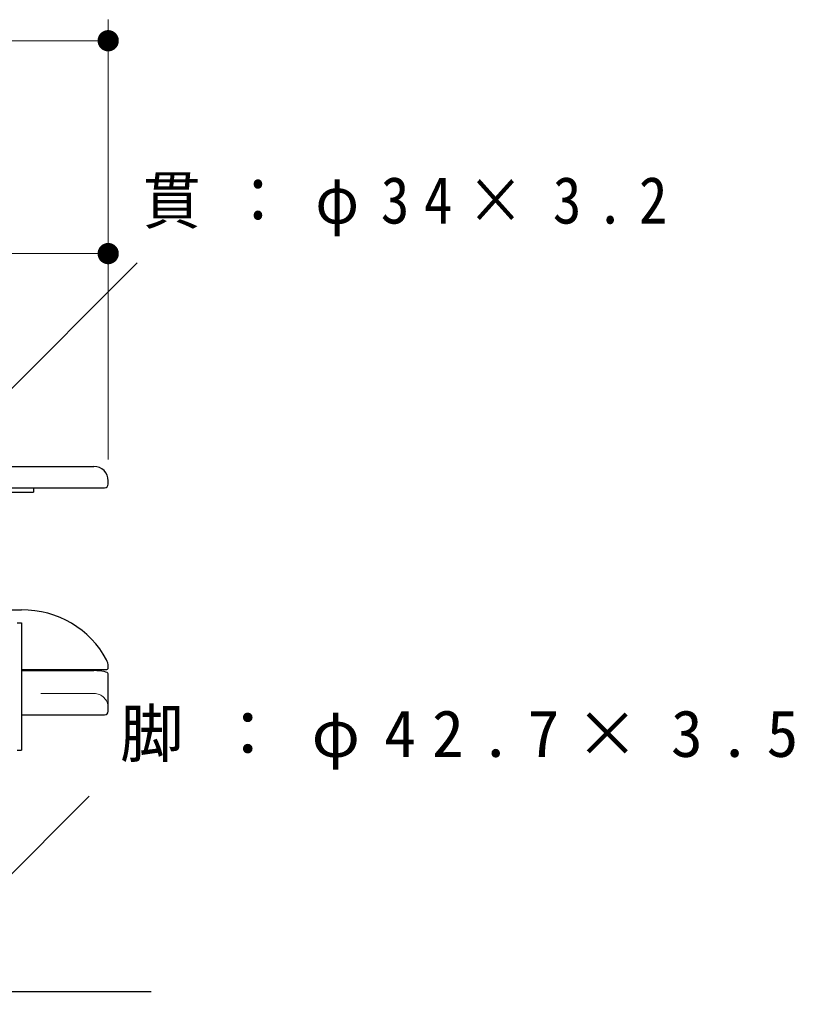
# Model space of a CAD drawing. Units: millimetres on the paper, scale 1:30. Extents: x -365 to 0, y 0 to 257.
# Drawn here: x -237.87 to -201.47, y 91.45 to 137.11 of the extents above; entities that cross this region are included whole.
import ezdxf

# ---------------------------------------------------------------- set-up
doc = ezdxf.new("R2010")
doc.units = ezdxf.units.MM
doc.linetypes.add('USER1', pattern=[4.5, 2.5, -2])
doc.layers.add('LY_1', color=7, linetype='Continuous', lineweight=25)
doc.styles.add('ＭＳ ゴシック', font='')
doc.styles.get('ＭＳ ゴシック').set_extended_font_data('MS Gothic')

# ---------------------------------------------------------------- blocks, each defined once
blk = doc.blocks.new('filled_dot')
at = {"color": 0, "linetype": 'Continuous', "lineweight": -2, "const_width": 1.25}
blk.add_lwpolyline([(-0.625, 0, 1), (0.625, 0, 1)], format="xyb", close=True, dxfattribs=at)

msp = doc.modelspace()

# ---------------------------------------------------------------- linework, layer by layer
at = {"layer": 'LY_1', "lineweight": 13}
for p, q in [((-233.7, 116.446), (-233.7, 137.113)), ((-283.7, 136.113), (-233.7, 136.113)), ((-249.7, 126.113), (-233.7, 126.113)), ((-243.711, 114.298), (-232.334, 125.675)), ((-240.834, 94.387), (-234.601, 100.62))]:
    msp.add_line(p, q, dxfattribs=at)
at = {"layer": 'LY_1', "color": 21}
for p, q in [((-258.7, 116.112), (-234.367, 116.112)), ((-258.7, 115.112), (-233.867, 115.112)), ((-233.7, 115.279), (-233.7, 115.446)), ((-258.7, 109.379), (-237.765, 109.379)), ((-237.767, 106.568), (-233.8, 106.568)), ((-237.767, 106.523), (-234.367, 106.523)), ((-233.7, 106.668), (-233.7, 106.721)), ((-233.7, 104.612), (-233.7, 106.374)), ((-233.7, 104.612), (-233.7, 104.779)), ((-237.767, 104.446), (-233.867, 104.446))]:
    msp.add_line(p, q, dxfattribs=at)
at = {"layer": 'LY_1', "color": 4}
for p, q in [((-237.2, 115.112), (-237.2, 114.912)), ((-242, 114.912), (-237.2, 114.912)), ((-237.767, 108.766), (-237.767, 102.779)), ((-237.967, 102.779), (-237.767, 102.779))]:
    msp.add_line(p, q, dxfattribs=at)
at = {"layer": 'LY_1'}
msp.add_line((-237.967, 108.766), (-237.767, 108.766), dxfattribs=at)
at = {"layer": 'LY_1', "color": 21, "linetype": 'USER1', "lineweight": 13}
msp.add_line((-234.367, 105.446), (-283.033, 105.446), dxfattribs=at)
at = {"layer": 'LY_1', "color": 94}
msp.add_line((-242.453, 91.446), (-231.677, 91.446), dxfattribs=at)
at = {"layer": 'LY_1', "color": 21}
for centre, radius, start, end in [((-234.367, 115.446), 0.667, 0, 90), ((-233.867, 115.279), 0.167, 270, 0), ((-234.367, 106.721), 0.667, 0, 27.8144), ((-233.8, 106.668), 0.1, 270, 0), ((-233.867, 104.612), 0.167, 270, 0)]:
    msp.add_arc(centre, radius, start, end, dxfattribs=at)
at = {"layer": 'LY_1', "color": 21, "linetype": 'USER1', "lineweight": 13}
msp.add_arc((-234.367, 104.779), 0.667, 0, 90, dxfattribs=at)
at = {"layer": 'LY_1', "color": 21}
for centre, major_axis, ratio, start_param, end_param in [((-237.765, 105.109), (4.467, 0), 0.95602, 0.467129, 1.570796), ((-234.367, 106.374), (0.667, 0), 0.223279, 6.283185, 7.853982)]:
    msp.add_ellipse(centre, major_axis=major_axis, ratio=ratio, start_param=start_param, end_param=end_param, dxfattribs=at)

# ---------------------------------------------------------------- block references
at = {"layer": 'LY_1', "lineweight": 13, "xscale": 0.4, "yscale": 0.4, "rotation": 180}
for p in [(-233.7, 136.113), (-233.7, 126.113)]:
    msp.add_blockref('filled_dot', p, dxfattribs=at)

# ---------------------------------------------------------------- texts
at = {"layer": 'LY_1', "char_height": 2.199, "attachment_point": 4, "style": 'ＭＳ ゴシック'}
for s, insert in [('\\T1.5;\\W0.9;貫：φ34×3.2', (-232.067, 128.325)), ('\\T1.5;脚：φ42.7×3.5', (-233.146, 103.27))]:
    msp.add_mtext(s, dxfattribs=dict(at, insert=insert))

doc.saveas('drawing.dxf')
